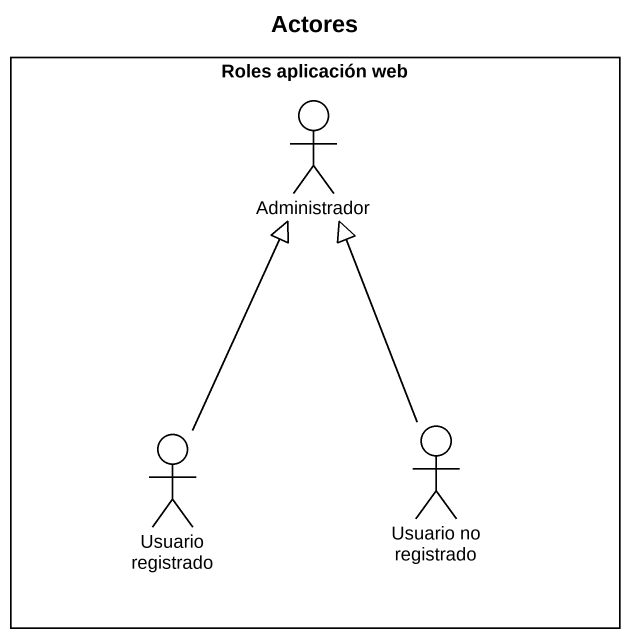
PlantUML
@startuml
title Actores
rectangle "Roles aplicación web" as Roles_aplicación_web {
  actor Administrador
  actor "Usuario registrado" as Usuario_registrado
  actor "Usuario no registrado" as Usuario_no_registrado
}
Usuario_registrado -up-|> Administrador
Usuario_no_registrado -up-|> Administrador
@enduml
